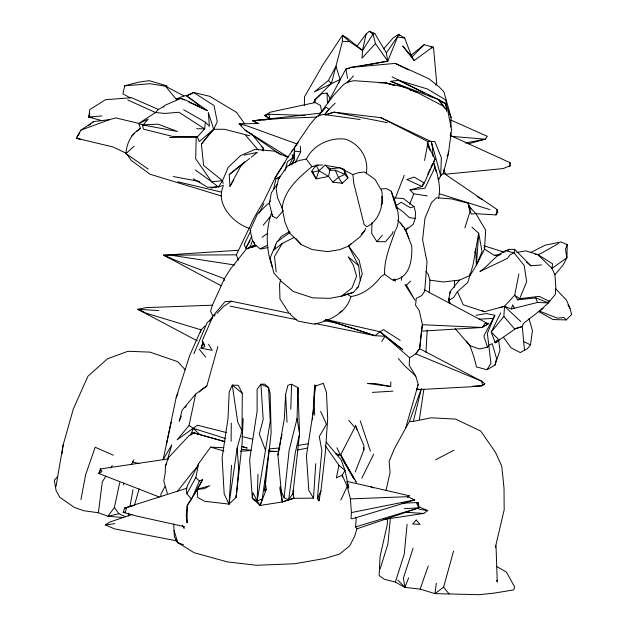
<?xml version="1.0" encoding="UTF-8"?>
<svg xmlns="http://www.w3.org/2000/svg" width="626" height="626" viewBox="0 0 626 626"><rect width="100%" height="100%" fill="white"/><g stroke="black" fill="none" stroke-linecap="round" stroke-linejoin="round"><path stroke-width="0.94" d="M313.767 102.586L314.721 99.816L331.444 83.446L342.445 41.355L342.469 35.267L347.274 38.17L362.54 50.448L362 58.14L375.475 43.601L372.979 34.148L369.293 31.3L366.077 34.094L356.734 46.512M223.834 447.754L210.626 447.136L198.622 463.639L187.722 485.103L186.321 488.922L186.845 493.734L191.626 499.321L199.365 481.034L202.683 479.524L197.26 489.25L197.714 497.435L204.624 501.277L229.046 504.094L237.137 448.106L241.996 430.672L242.317 393.324L238.271 385.334L232.285 385.084L229.21 391.915L228.005 418.669L222.113 457.7L224.171 493.914L229.046 504.094L236.159 497.232L242.035 444.413L243.154 418.489M231.104 441.33L231.299 423.113M304.377 105.598L304.51 96.827L322.593 65.354L342.469 35.267L349.363 41.582L362.54 50.448L372.979 34.148L374.731 33.428L386.352 52.889L387.776 61.145L368.737 64.705M224.781 441.549L193.301 432.762L188.731 435.946L168.433 457.739L165.374 466.018L165.225 473.068L163.754 481.058L167.416 493.499M371.93 222.731L371.703 233.42L376.844 241.636L385.506 241.738L392.486 233.475L392.995 231.62M390.726 386.532L375.303 383.558L367.658 383.472L390.726 386.532L390.827 381.86M183.684 109.785L205.328 122.125L204.655 128.87L197.417 136.867L196.196 137.102L195.68 158.816L211.674 181.775L218.443 186.971L223.568 185.273M450.65 136.554L450.743 132.767M450.877 127.078L451.103 117.602L443.951 91.928L439.045 86.771L428.927 78.774L395.28 63.39L351.053 67.373L345.896 68.985L327.515 103.564L327.007 93.102L321.928 93.626L314.988 99.957L314.064 102.711M454.374 287.318L454.531 280.581M530.418 252.622L545.16 245.196L560.927 241.98L567.242 244.586L566.913 257.771L563.009 265.142L554.941 274.704L555.802 287.107L555.403 294.283L548.368 302.906L537.499 302.468L511.325 308.97L504.533 306.278L484.469 311.701L463.146 304.76L457.457 291.622L467.778 282.49L472.982 265.158L478.71 233.279L471.934 227.144M279.775 487.951L282.279 501.95L293.766 498.296L293.007 493.296L299.557 433.865L297.068 418.528L297.929 387.619L291.567 384.231L287.913 385.272L285.597 394.466L284.345 418.661L277.913 455.11L282.279 501.95L260.142 505.456L252.301 498.351L249.657 459.648L257.114 411.204L257.122 389.309L260.948 384.215L264.688 384.129L268.554 387.525L270.142 393.637L271.144 432.707L264.673 490.917L266.285 489.368L265.08 480.901M290.8 409.091L291.567 384.231M258.014 474.164L257.161 501.066L260.142 505.456L266.285 489.368M224.304 280.511L224.366 278.672L230.345 269.141L246.722 248.561L256.214 245.627L259.461 248.397L261.026 248.937L268.038 247.536M320.614 411.313L326.467 424.264L319.268 436.557L321.881 450.493L317.366 498.57L318.924 500.863L319.049 496.981M366.273 173.3C369.207 158.448 359.449 143.417 345.082 139.097C329.691 137.305 313.282 144.989 306.325 159.137L298.938 160.491L287.624 165.968L278.625 178.598L276.176 188.958L277.6 197.933L282.154 208.129L285.002 222.34L289.4 232.849L301.333 244.609L312.116 249.555L327.586 251.629L339.425 249.727L348.619 246.081L360.2 236.714L364.668 230.908L365.678 228.208M148.26 169.098L125.951 153.605C126.421 143.675 131.483 133.518 140.373 128.447L138.862 123.4L115.708 117.899L109.519 119.621L80.934 130.114L76.333 138.221L81.059 139.473M297.679 393.308L297.929 387.619L299.557 433.865L295.229 453.013L288.602 499.908L282.279 501.95M312.961 415.038L314.643 384.888L315.778 385.921L314.142 397.424L314.706 415.155M387.533 518.766L387.267 524.565L380.068 556.491L379.137 575.529L384.38 579.308L395.342 582.07L404.889 587.384L420.124 589.129L434.96 593.62L479.32 594.7L494.501 593.057L513.688 589.911L514.635 587.039L506.489 572.148L496.449 566.381M418.481 504.932L418.16 502.522L401.923 503.21M395.491 229.773C390.874 244.398 384.035 258.507 384.622 274.243L391.101 279.063L392.619 279.986L393.261 280.049L393.292 279.47L395.374 281.207L394.646 278.93M160.804 496.841L160.945 494.157L165.045 486.355M326.725 319.667L380.037 331.749L409.6 357.79L409.185 365.302L415.766 376.093L418.238 384.474L405.499 428.481L394.482 448.498L389.098 461.44L390.076 472.505L385.968 490.651M425.962 352.352L427.206 329.91M429.256 292.827L429.96 280.143L428.082 274.039L425.821 271.645M350.427 498.891L351.405 512.577L351.029 518.625L352.782 518.688L414.741 499.908L407.604 496.692L350.427 498.891L347.203 486.504L342.219 475.173L345.036 470.431L341.107 459.774L326.318 442.292M229.046 504.094L231.557 465.282M280.049 486.574L281.121 490.995L284.094 497.678L288.602 499.908L293.766 498.296L313.509 498.155L315.731 463.678M499.282 339.347L498.382 340.943L495.252 342.743L491.222 332.062L503.86 316.49L504.533 306.278L514.697 295.198L518.899 273.914M403.887 228.161L405.358 230.415L413.27 224.304L415.171 218.435L415.594 212.425L413.989 206.564L403.285 198.481L393.277 197.918M475.909 213.576L471.182 214.061L468.788 206.095L475.909 213.576L485.674 230.243L484.547 249.179L476.37 265.26L478.71 233.279L482.02 251.55L476.37 265.26L470.126 275.448L459.484 280.088L443.302 281.966L429.96 280.143M175.257 540.027L177.737 542.625L194.107 552.703L227.528 561.937L256.699 565.27L294.893 563.736L325.011 558.431L339.456 554.104L349.629 545.958L354.472 536.685L356.961 528.813L355.56 526.912L356.217 518.813L355.631 517.068M443.435 173.269L443.67 170.413M443.357 174.13L443.67 170.295M407.08 524.291L404.263 554.135L395.342 582.07M390.428 517.71L387.909 543.978L380.139 569.018M100.262 470.799L100.442 468.944L168.488 458.897M509.877 164.27L510.033 162.674L450.102 135.365M284.094 497.678L289.118 450.368L297.068 418.528M312.452 419.874L312.656 417.941M318.924 500.863L320.935 490.987L325.434 451.409L327.68 418.575L326.451 392.58L323.337 383.308L315.778 385.921M163.112 459.664L171.195 422.214M123.197 517.514L107.946 516.27L98.384 512.757L102.281 481.965L105.786 476.214M436.299 583.275L434.96 593.62L443.591 587.165L453.576 551.076M61.997 453.693L63.124 445.031L73.32 408.997L87.937 376.242L107.461 358.8L127.986 351.288L150.013 352.117L177.667 361.679L185.343 369.872M100.888 120.388L88.79 117.046L89.784 109.628L105.434 99.714L131.624 97.726L158.331 109.448L163.386 106.694M260.142 505.456L262.302 498.812L269.078 449.836M503.656 337.547L511.074 347.806L520.276 352.579L527.327 348.745L530.465 344.856L532.444 330.598L528.97 318.454M421.588 330.231L422.386 324.706L419.256 310.566L415.531 305.183L416.274 298.359L421.783 295.542L424.678 291.207L427.018 262.004L422.589 239.656L424.991 218.067L431.557 202.613L436.502 197.761L451.338 198.888L468.084 203.153L470.948 209.17M419.357 419.694L423.833 389.403M313.571 409.24L306.435 455.885L308.829 490.393L313.509 498.155M283.375 210.485L276.645 218.388L272.38 216.126L272.67 214.256M265.432 450.071L259.289 434.061L263.17 419.522L260.948 384.215L268.554 387.525L270.252 421.142L257.161 501.066L252.301 498.351L252.92 492.725L257.161 501.066L262.302 498.812M401.243 280.291L401.822 276.676M55.98 486.66L63.124 445.031M505.495 250.705L514.102 252.904L510.253 254.657L507.256 258.468L479.923 271.52C490.925 264.375 499.83 247.966 514.705 249.398L514.102 252.904L524.228 265.565L526.685 281.684L519.705 298.68L517.772 299.862L514.697 295.198L519.705 298.68L539.315 296.356L549.714 301.536M272.388 267.185C265.901 249.571 265.338 229.797 271.848 212.12M128.299 516.02L128.799 513.195M129.973 506.598L132.986 489.634M475.666 213.693L496.019 214.906L497.021 209.483L443.411 173.019L448.388 153.793L451.534 129.472L447.997 111.882M80.95 499.689L85.598 474.891L95.191 447.246L113.361 455.212M424.561 160.436L427.511 144.958L427.644 141.445L381.054 117.704L333.971 112.156L325.27 114.871M274.994 248.53L275.722 244.789M459.484 280.088L450.282 291.403L448.482 300.597L450.665 303.626M277.913 455.11L280.73 440.978M281.105 439.1L282.036 434.389M186.845 493.734L195.828 477.505L198.622 463.639M166.328 444.593L176.149 397.604L189.772 355.333L201.063 329.855L205.062 325.927M282.154 208.129C284.196 190.085 298.782 177.541 311.936 166.633L318.211 165.248M325.121 445.548L338.979 465.282L336.358 477.849L342.219 475.173L342.469 477.012M226.698 432.621L197.48 425.218L177.15 439.812L189.044 425.484L195.68 394.051L206.838 385.984L217.887 346.514M125.482 516.763L118.877 513.735L107.946 516.27L114.386 507.498L119.699 482.716M362.54 50.448L366.077 34.094M495.346 547.437L504.173 509.822L504.008 488.186L501.747 466.127L495.369 452.152L480.768 431.118L455.642 419.115L431.212 417.792L413.332 421.384L409.459 421.408L405.499 428.481M167.252 85.989L149.184 80.644L138.456 82.202L124.723 85.793L122.892 93.743L130.145 97.852M273.687 188.598L276.027 178.582L280.346 176.626M469.555 344.558L473.921 356.883L476.542 366.969L486.989 369.716L494.955 365.154L496.543 358.385L492.169 343.643L489.149 345.114L487.466 347.164L479.461 348.987L469.743 345.568L455.196 328.658M438.529 198.278C441.346 186.047 437.339 173.496 433.403 161.954L435.101 159.192L427.198 143.73L428.747 148.284M449.851 293.218L450.282 291.403M289.243 165.405L292.945 157.627L294.541 151.187L294.603 147.165L309.972 124.457L316.905 116.217L323.54 114.425L360.138 119.527M413.332 421.384L421.384 388.848M396.258 229.046C401.743 216.299 395.71 203.254 391.234 191.227L386.516 188.614L381.469 188.95M280.745 279.579L279.564 284.165L279.947 298.884L288.743 312.687M200.375 332.484L201.063 329.855L146.351 313.258L137.79 309.314L145.968 307.64L212.402 305.191L224.366 278.672L176.931 260.893L163.66 255.181L238.537 250.267M284.932 170.914L287.451 161.688L292.945 157.627L292.272 154.638M474.751 252.575L475.783 248.89L476.37 265.26M92.507 117.578L88.79 117.046L89.831 113.369M134.371 505.503L139.129 488.89M167.666 458.866L171.767 444.82L163.472 459.194M290.174 232.395L276.989 241.722L270.158 257.842L273.773 272.873L281.41 281.442L293.336 291.489L312.695 297.859L329.691 298.367L341.593 296.098L353.549 292.319L358.299 286.88L362.235 273.797L359.113 260.197L348.619 246.081L351.413 243.444M212.402 305.191L210.594 311.13L212.856 316.075L209.389 321.185M384.622 274.243L380.999 276.661C373.456 286.262 363.416 294.823 350.865 296.528C346.468 313.086 329.534 320.614 314.291 324.213L297.851 321.052L290.167 314.354M202.996 341.851L201.024 348.158L212.198 350.364L208.528 344.214M464.836 227.919L469.923 211.878L468.084 203.153M413.129 548.22L403.418 578.017L404.889 587.384L397.831 580.114M511.325 308.97L512.694 304.831L514.322 308.141M494.955 365.154L500.033 350.153L498.531 339.887M348.001 177.956L344.824 174.31L335.223 170.209L329.816 170.233L325.356 164.904L318.994 170.695L316.138 178.864L328.572 176.446L332.836 182.119L342.234 183.261L348.001 177.956L343.995 169.349L339.801 167.784L325.622 165.436M420.124 589.129L428.239 566.037M409.459 421.408L421.282 388.824M567.242 244.586L565.489 249.312L566.913 257.771L551.976 268.405L537.851 254.61L525.95 250.877L516.724 252.458M248.984 248.264L250.197 246.722L252.442 240.791M338.713 83.102L340.121 79.479L335.99 66.309L328.384 80.527L314.252 91.936L340.121 79.479M355.271 471.91L363.98 449.531L363.964 445.806L355.325 425.171L356.922 429.679M395.413 197.863L404.271 175.257M404.889 587.384L408.622 577.884M351.053 67.373L387.776 61.145L398.598 34.336L404.686 37.99L411.838 57.013L414.248 60.542L430.422 48.687L433.489 47.294L436.745 83.594L435.751 85.167M409.654 204.256L413.755 193.857L410.007 190.007L422.073 186.493L424.248 183.003L435.101 159.192M238.357 260.197L236.354 254.837L254.461 217.105L264.313 200.242L275.088 177.831L288.218 156.547L298.211 142.618M123.259 484.798L123.956 483.045M131.327 464.609L133.839 459.828M176.149 397.604L177.964 393.159M476.128 315.261L486.253 313.571L494.853 315.269L487.364 333.345L490.948 363.385L486.989 369.716M181.399 416.118L179.255 421.259L182.096 410.147L195.68 394.051M193.285 178.746L207.644 187.291L218.443 186.971L222.496 180.679L228.216 167.298L240.533 155.639L255.064 149.348L274.47 151.132L287.968 157.572M193.864 353.721L207.12 322.719L212.198 318.204M203.286 342.884L201.024 348.158L204.772 346.616L204.029 343.784M212.715 316.944L202.167 340.818L204.772 346.616M163.785 107.116L164.528 105.497L180.851 98.392L184.92 99.737L207.37 110.661L186.29 95.661L183.95 95.934L176.078 99.072L165.507 86.208L149.99 83.743L124.723 85.793M423.286 183.864L422.073 186.493L406.822 179.537L414.224 177.072L424.248 183.003M427.738 174.224L430.164 168.965M430.978 167.212L432.589 163.707M317.366 498.57L320.935 490.987M340.81 500.088L347.203 486.504M223.177 186.603C215.18 203.959 233.725 223.787 249.837 228.49M292.123 164.2L294.549 159.074L294.541 151.187L300.723 151.805L300.269 146.14M250.885 230.579L244.226 244.508L245.791 248.201L250.064 240.705M259.211 213.169L263.796 203.599M434.976 167.361L424.905 188.285L410.007 190.007M251.762 236.323L245.791 248.201M361.773 478.295L373.738 454.116M500.706 312.867L491.222 332.062L498.546 339.456L495.252 342.743L515.581 328.681L522.264 326.553L523.344 323.532L543 308.258L539.455 311.075L557.367 318.165L563.885 317.476L566.194 319.902L571.64 314.502L569.989 308.25L566.467 300.159L555.34 288.39M295.19 162.83L300.723 151.805M337.289 455.556L340.685 454.789L354.801 427.433L348.776 420.32M494.853 315.269L483.859 336.021L487.466 347.164M509.642 166.672L510.159 165.687L510.033 162.674M99.902 471.48L98.83 473.506L159.106 496.919M229.938 186.384L240.431 166.751L244.703 161.899L229.241 174.584L229.938 186.384L233.874 179.858M417.362 386.085L418.238 384.474M262.059 150.616L263.35 148.276L261.371 146.445M193.935 495.197L202.683 479.524M165.374 466.018L166.727 463.6M447.066 156.093L448.388 153.793L448.122 152.016M291.082 164.951L294.549 159.074L292.945 157.627M294.705 237.152L282.271 243.42L274.478 256.637L276.199 271.95M268.429 204.053L270.362 200.844M110.786 468.005L112.289 465.548M352.907 174.631L353.721 182.98L364.121 224.538L366.805 226.784C379.896 220.219 383.902 204.264 381.704 190.734L375.076 179.459L364.551 171.986L357.618 172.846L352.907 174.631L339.801 167.784L330.716 168.77L329.816 170.233L328.572 176.446L318.994 170.695L316.052 165.17L322.789 164.974M197.26 489.25L204.131 488.726L209.788 485.729L197.26 489.25L187.284 505.292L186.243 515.37L187.096 522.945L187.284 505.292L191.086 500.072M277.811 241.542L280.941 236.683L289.728 231.471M381.743 341.405L385.053 336.272L402.854 349.715L380.037 331.749L374.919 335.685L314.87 323.431M79.752 132.923L76.333 138.221L113.001 146.961L126.358 153.323L131.194 160.381L150.099 174.247L221.33 195.985M549.605 300.566L547.601 303.673L541.49 309.221M275.088 177.831L285.08 162.408M457.457 291.622L453.693 297.397L448.482 300.597L449.038 298.406L449.296 303.047M288.602 499.908L293.007 493.296M195.977 469.046L197.057 467.442L192.902 471.628L177.361 491.48M277.099 184.349L271.277 192.972L269.43 203.575L272.38 216.126M496.019 214.906L497.92 212.128L497.021 209.483M386.352 52.889L397.299 36.95L404.686 37.99M311.584 171.454L312.742 172.15L316.138 178.864L311.584 171.454L316.052 165.17M419.138 349.151L415.742 353.846L409.6 357.79M318.235 115.857L333.963 94.839L343.697 84.455L347.782 82.131L353.972 80.691L385.835 82.922L404.114 87.163M214.209 316.185L215.321 314.714M223.138 183.441L222.496 180.679L203.599 165.444L201.408 144.074L209.405 133.862L213.732 129.3L217.269 121.702L213.998 105.504L193.669 92.531L186.29 95.661L193.121 100.896M495.252 342.743L497.044 340.497M324.667 114.628L328.979 109.323L335.184 103.126M263.17 225.266L270.166 216.666M201.408 144.074L213.732 129.3L224.437 129.285L249.782 135.803M324.432 114.761L328.979 109.323L326.107 107.093L318.305 116.178M212.856 316.075L225.125 301.56L231.385 301.231L290.566 313.556M143.284 124.801L148.151 119.151L138.189 123.823L155.522 112.523L158.331 109.448M376.844 241.636L382.337 235.243M383.582 48.922L393.175 37.889L398.598 34.336L399.857 35.674M347.782 82.131L353.494 75.91M191.368 434.867L193.301 432.762L199.326 434.178L193.457 428.419L189.044 425.484M184.983 407.557L186.29 406.133M199.42 391.907L201.392 389.771L206.838 385.984M57.623 476.699L54.36 480.165L54.392 480.831L56.074 490.565L59.877 497.341L74.4 507.451L83.9 510.769L98.384 512.757M216.979 313.415L223.654 306.411L231.385 301.231M443.411 173.019L440.688 175.804L438.529 180.014L438.012 178.207M347.07 82.757L349.809 79.979M380.898 204.96L382.157 203.693L381.829 196.407M430.829 47.005L433.489 47.294L424.201 44.696L411.838 57.013L402.706 46.027L414.248 60.542M267.685 203.99L257.474 213.982L250.095 230.102L252.168 239.453L255.126 245.118L256.214 245.627M291.693 151.171L293.743 149.168M406.454 285.143L414.991 300.269L404.959 284.65L406.454 285.143L410.633 281.129M361.179 234.202L364.668 230.908M407.729 227.856L405.671 229.687L408.966 238.459M125.951 153.605L134.05 146.257M247.63 248.929L250.197 246.722L255.126 245.118M131.742 135.85L134.621 133.385M136.781 131.53L140.373 128.447M332.836 182.119L338.47 177.401L344.824 174.31L343.995 169.349M88.524 125.756L90.715 123.964M92.178 122.766L93.642 121.569L109.519 119.621M410.64 55.511L424.201 44.696M484.767 325.927L488.155 323.822L484.884 323.392L482.325 327.484L422.386 324.706L419.639 348.705L415.742 353.846L481.66 381.211L484.829 383.769L482.536 385.585L481.66 381.211L419.639 348.705L421.454 331.154L482.325 327.484L488.155 323.822L424.451 289.861M229.241 174.584L249.751 158.37M251.269 157.173L257.349 152.368L244.25 155.131M273.852 250.04L282.271 243.42M407.362 497.287L409.357 495.792L346.788 481.316M262.13 237.246L267.2 233.592M383.198 519.517L423.786 513.437L427.761 510.581L418.872 506.857M396.031 205.797L401.172 202.237L410.406 207.785L413.989 206.564M349.042 293.234L347.493 294.29L350.865 296.528M356.757 287.937L358.299 286.88M80.934 130.114L93.642 121.569M183.543 544.761L177.737 542.625L176.563 540.801L114.362 528.837L105.371 524.885L109.44 522.178L132.383 514.361M416.713 388.355L417.182 389.677L470.807 386.79L481.754 385.812L484.829 383.769M380.037 331.749L383.409 329.636L400.233 340.341M339.824 312.429L342.289 310.934M507.897 250.157L509.454 249.218M269.665 118.345L264.728 115.489L268.844 114.245L270.025 119.386L264.728 115.489L270.362 112.148L315.183 102.531L320.449 105.458L321.764 112.132M558.807 243.373L539.855 254.039L537.851 254.61L535.105 254.273M188.246 95.34L193.669 92.531L209.866 96.341L236.565 112.398L244.766 123.94M435.641 459.758L453.913 450.274M407.604 496.692L409.357 495.792M267.404 245.267L260.338 248.733L261.026 248.937M500.925 254.273L497.991 255.643L494.43 255.431L484.547 249.179L484.18 247.458M251.629 247.7L256.026 245.752L250.197 246.722M494.83 342.485L498.382 340.943M510.159 165.687L503.273 168.566L445.422 174.231L444.053 169.325M417.182 389.677L418.95 388.973M356.961 528.813L418.849 507.866L418.567 503.132L416.54 502.975L418.849 507.866L355.56 526.912M325.7 114.848L333.971 112.156L387.251 122.641M187.135 488.147L124.605 508.03L123.205 512.404L136.695 516.059L184.42 526.646M353.549 292.319L341.593 296.098L351.945 287.976L356.593 276.246L353.393 265.213L348.173 256.762L358.635 265.667L360.247 280.01M515.221 328.634L522.264 326.553L524.502 350.505M499.994 307.64L504.533 306.278L520.832 321.608M393.261 280.049C410.28 278.265 412.229 259.626 411.767 245.963L404.521 227.747L397.698 220.25M133.072 505.886L124.605 508.03L126.53 508.273L125.411 511.896L123.205 512.404L125.153 512.584M312.742 172.15L318.994 170.695M211.025 188.074L216.4 186.877M500.761 254.117L494.43 255.431L496.285 255.314M351.405 512.577L414.741 499.908L413.003 499.587M297.358 450.055L307.679 448.044M465.368 143.002L485.244 139.207L487.341 136.343L450.751 120.012M349.699 68.273L345.896 68.985L347.579 78.375M358.268 66.669L363.025 65.777M364.935 65.417L366.836 65.065M468.365 143.839L485.244 139.207L451.33 136.351M297.217 445.618L308.602 443.685M176.078 99.072L180.851 98.392L184.388 100.027M408.52 89.088L390.757 81.302L398.386 80.238L427.488 89.009L445.845 100.019L446.377 109.472M105.371 524.885L114.91 523.688M257.685 123.51L252.74 120.748L320.418 113.134M517.772 299.862L535.731 297.866L548.368 302.906M222.496 180.679L211.674 181.775L195.304 169.936M269.313 448.873L279.971 447.926M88.79 117.046L101.874 115.959M281.199 155.052L245.102 130.145L239.148 123.752L258.874 123.58L252.74 120.748L280.691 118.463L316.787 117.07M526.466 262.161L530.887 265.776L541.584 264.923M252.74 120.748L260.424 120.145M263.303 119.918L266.183 119.691M240.212 451.276L250.893 450.477M372.353 392.385L392.901 391.148M478.984 319.213L493.03 318.391M404.318 508.648L418.849 507.866L418.348 507.639M430.258 150.772L427.644 141.445L434.827 141.484L441.338 157.627L440.688 175.804L431.322 141.632L381.054 117.704M473.021 386.117L481.754 385.812M264.728 115.489L266.668 115.45M169.427 137.532L196.196 137.102M221.275 285.824L163.66 255.181L236.354 254.837M276.027 178.582L279.642 178.59M405.789 512.287L423.786 513.437M196.689 128.713L204.655 128.87L178.958 112.265L164.849 113.439L155.522 112.523L127.798 99.972M378.808 82.742L385.835 82.922L394.904 85.441M566.194 319.902L553.055 319.557L538.79 311.623M268.844 114.245L304.948 115.387M342.445 41.355L349.363 41.582M268.953 451.056L278.437 451.479M374.919 335.685L325.747 319.542L374.919 335.685L385.053 336.272M268.992 451.26L275.643 451.643M158.793 310.566L137.79 309.314L197.135 340.787M241.237 449.304L250.901 450.164M426.04 510.409L427.761 510.581L419.021 509.228M501.34 251.55L505.221 251.973M415.171 218.435L409.294 217.59L402.721 211.525L396.782 207.355M413.755 193.857L427.261 195.875M171.829 255.338L234.742 265.017M139.676 309.62L137.79 309.314L143.057 311.693M173.269 176.555L199.209 181.415M335.426 453.756L340.685 454.789L354.332 479.234M230.032 306.122L296.755 319.737M323.978 320.512L335.434 322.899M210.626 447.136L223.928 451.017M177.901 181.806L220.923 191.994M132.376 461.972L138.995 463.592M241.777 436.439L252.145 439.069M224.898 441.721L193.301 432.762L190.476 435.007L193.457 428.419L225.595 438.536M241.62 446.463L247.2 448.044L241.589 446.424M385.835 82.922L394.075 85.418M413.309 91.247L416.971 92.358L442.676 105.802M486.3 323.251L488.155 323.822M439.577 193.817L489.962 209.647M483.812 245.736L503.813 252.059M296.708 143.839L246.816 125.818L239.148 123.752L241.589 125.223M416.971 92.358L409.412 89.479L411.094 90.41M390.757 81.302L438.662 99.644L445.759 103.744L451.103 117.602M369.293 31.3L374.731 33.428M138.862 123.4L142.517 124.879L177.51 131.476L158.01 124.175L142.517 124.879L143.44 129.152L172.69 136.429L197.417 136.867L199.264 141.515L213.732 129.3L208.301 112.523L209.389 126.249L205.328 122.125M328.04 167.651L330.716 168.77M370.85 486.754L373.519 487.873M482.051 310.645L484.469 311.701M188.809 102.077L207.37 110.661M392.064 76.849L438.662 99.644L446.487 109.957L446.909 111.256M523.892 341.663L530.465 344.856M163.66 255.181L170.554 258.515M398.386 80.238L424.225 93.063M428.536 95.199L432.84 97.335M439.734 100.755L445.759 103.744L446.964 110.998M395.28 63.39L408.41 69.932M165.507 86.208L183.95 95.934M198.239 181.337L199.944 182.236M477.153 196.603L482.106 199.624M537.851 254.61L552.57 263.789L551.976 268.405L554.941 274.704M245.102 130.145L288.062 157.001M194.639 102.054L199.193 105.544M242.317 393.324L232.285 385.084L237.739 422.182L241.996 430.672M338.979 465.282L345.036 470.431L348.784 488.116L347.039 482.161M415.766 376.093L403.981 365.083L398.371 358.565M328.384 80.527L331.444 83.446M195.828 477.505L199.365 481.034M514.705 249.398L530.887 265.776M295.91 238.506L301.333 244.609M503.86 316.49L514.541 328.83M245.752 135.396L258.264 150.029M199.052 349.003L205.805 357.203M311.936 166.633L306.325 159.137M251.66 133.917L263.35 148.276L263.499 150.952M443.591 587.165L449.116 593.964M346.241 175.773L347.414 177.228M466.393 341.014L469.743 345.568M114.386 507.498L118.877 513.735M375.475 43.601L387.776 61.145M438.662 99.644L444.476 108.071M176.188 540.348L177.737 542.625L174.051 530.347L173.692 524.001M400.444 222.911L402.901 226.659M342.234 183.261L338.47 177.401L335.223 170.209M182.143 525.144L184.161 528.313L183.567 526.544M567.946 304.995L569.989 308.25M336.866 447.731L343.126 460.337L356.084 481.496L356.421 483.358M343.126 460.337L351.867 475.157M352.845 476.809L354.3 479.273M177.737 542.625L174.341 536.74L174.051 530.347M327.007 93.102L330.254 98.798M340.685 454.789L353.08 477.341M348.619 246.081L358.635 265.667M468.788 206.095L469.649 207.785M535.731 297.866L537.499 302.468M363.338 447.723L363.98 449.531M496.653 580.239L497.271 582.047L496.003 545.661M360.263 420.868L370.412 451.127M253.655 241.417L254.492 243.921M391.234 191.227L396.548 208.998M433.403 161.954L436.22 171.884M431.322 141.632L432.503 147.955L433.043 156.351M355.271 480.925L355.38 481.519M393.832 198.176L394.317 200.883M469.915 273.672L470.126 275.448M314.988 99.957L315.191 101.889M293.046 490.526L293.766 498.296M264.508 489L264.673 490.917M237.137 448.106L238.678 468.929L236.159 497.232L236.104 495.338M285.597 394.466L287.029 422.323M100.442 468.944L98.83 473.506L101.921 471.534L100.442 468.944M416.212 520.042L412.659 524.017L419.983 524.353L416.212 520.042"/></g></svg>
